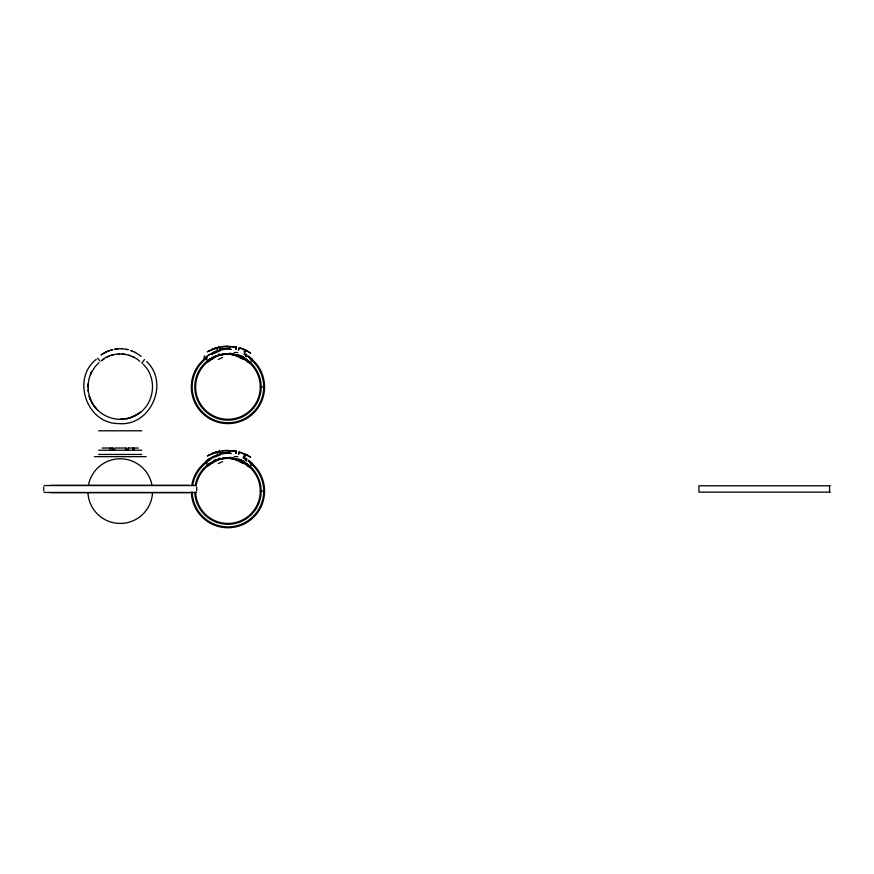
<?xml version="1.0" encoding="UTF-8"?>
<svg xmlns="http://www.w3.org/2000/svg" width="874" height="874" viewBox="0 0 874 874"><rect width="100%" height="100%" fill="white"/><g stroke="black" fill="none" stroke-linecap="round" stroke-linejoin="round"><path stroke-width="1.31" d="M87.946 386.985L88.034 383.937L88.241 391.366M43.733 487.091L43.733 490.915M196.716 490.915L196.716 487.091M87.99 385.325L89.093 378.453L91.53 372.062L90.251 374.99M252.389 359.695L249.603 362.907L249.997 363.355M251.417 363.518L250.117 362.295L249.964 363.322M128.216 349.709L127.495 349.534M235.871 349.229L236.45 347.142L235.925 349.239M235.871 453.355L236.439 451.279L234.603 450.929M235.925 453.366L236.373 451.257M238.515 349.873C237.357 344.05 251.778 354.123 245.539 350.223L250.685 353.151L248.38 351.709M238.515 454.01L239.094 451.934L247.735 455.485L239.301 451.989M238.788 349.95L239.389 347.885M238.788 454.087L239.389 452.022M251.865 359.585L252.193 359.531M251.909 463.602L252.236 464.75M243.988 351.883L244.884 349.917L239.301 347.852M243.092 457.976L244.884 454.054M244.065 354.298L245.965 350.43L244.884 349.917M244.065 458.435L245.965 454.556M90.994 373.285L94.993 366.84L98.98 362.666M250.062 362.393L243.322 357.149M249.702 466.956L248.435 465.012L243.005 461.101M142.309 363.355L141.916 362.907L144.505 359.531M251.548 464.236L250.117 466.432L251.417 467.656M251.646 359.968L248.653 357.335M205.488 462.98L212.666 457.856L220.445 454.808M207.007 465.427L210.426 462.685M96.304 359.29C71.165 378.781 86.734 423.912 118.635 423.573C150.514 426.807 169.818 383.096 146.57 361.497M205.652 357.379L207.848 355.609M205.652 461.516L212.743 456.654L220.477 453.715M205.893 358.089L207.52 360.831A33.179 33.179 0 0 1 260.594 381.042A33.179 33.179 0 0 1 218.063 418.657A33.179 33.179 0 0 1 204.494 363.529A33.037 33.037 0 0 1 207.52 360.842L210.426 358.548M207.717 361.115L207.673 360.7M208.154 361.574L217.407 355.915A28.667 28.667 0 0 1 227.95 353.795L228.977 353.904M207.619 464.892L208.187 464.4M140.638 412.08L138.037 414.047C154.785 403.668 157.582 377.765 143.194 364.207M210.219 464.061L207.75 465.886M208.296 361.454L210.11 360.001M208.58 465.339L217.407 460.052M208.755 361.06L209.673 360.339M208.755 465.197L209.673 464.465M207.75 361.76L208.329 361.301M97.68 358.143L100.062 361.137M101.603 360.634C112.09 350.889 130.827 352.659 139.698 361.257M101.723 360.536L103.973 358.908M196.355 484.327A32.316 32.316 0 0 1 208.143 465.58L208.613 465.219M207.236 356.079L213.617 352.069L220.477 349.578M205.587 357.979L206.067 358.34M208.241 361.377L208.143 361.443A32.316 32.316 0 0 0 204.592 409.316A32.316 32.316 0 0 0 252.575 407.918A32.316 32.316 0 0 0 246.228 360.328M207.236 460.216L208.023 459.615M209.957 360.121L210.842 359.476M208.023 355.478L209.279 354.593M210.339 463.963L212.458 462.543M208.318 459.396L209.279 458.73M210.579 359.651L212.458 358.406M210.579 463.788C219.024 457.463 230.944 456.141 240.426 460.893M211.016 359.356C219.418 353.26 231.107 352.091 240.426 356.756M137.95 414.036L135.186 415.718L139.316 413.096M101.821 354.44L101.067 354.953L102.389 354.068M102.083 354.265L106.552 351.774M102.553 353.959L103.198 353.566M103.34 353.478L104.05 353.074M208.034 351.424L207.28 351.851L213.496 348.89L220.15 347L220.565 349.119M208.034 455.562L207.313 455.977L216.271 452.087M104.301 352.932L105.525 352.277M133.646 416.406L129.297 418.078L136.541 414.899M208.493 351.173L217.855 347.513L211.606 349.655L213.584 348.857M208.504 455.299L213.584 452.994M214.272 460.347L214.938 460.019M212.021 354.21L211.421 354.505L220.445 350.671M107.327 356.985L107.95 356.679M132.182 417.095L135.109 415.696M105.929 352.069L107.666 351.282M106.65 351.73L106.038 352.014M216.086 356.472L216.282 356.384A20.801 13.7 3.9 0 1 237.073 355.816M216.086 460.609L216.282 460.522A20.801 13.7 3.9 0 1 237.073 459.942M106.945 351.599L109.6 350.529M108.595 356.384L109.217 356.122M211.606 453.792L220.15 451.137L220.565 453.256M211.584 349.666L214.676 348.464M107.884 351.195L108.737 350.845M213.485 348.89L211.683 349.622L219.265 347.186L219.713 349.294M213.485 453.027L211.584 453.803L219.265 451.323L219.713 453.42M108.846 350.813L112.134 349.753M213.966 348.715L217.855 347.513M214.032 452.83L214.731 452.579M214.403 348.562L217.08 347.721M214.403 452.699L217.08 451.858M218.314 354.473L219.735 354.014M218.314 458.61L219.735 458.151M111.151 355.39L113.183 354.789M129.155 418.056L126.337 418.788L130.663 417.586M111.566 349.906L110.703 350.245M216.249 452.098L217.855 451.65M216.96 347.754L219.265 347.186M216.96 451.891L219.265 451.323M111.85 349.829L112.877 349.753M218.063 347.47L220.15 347M218.063 451.596L220.15 451.137M127.648 418.449L123.31 419.225M114.647 349.447L115.892 348.999M114.997 349.13L118.056 348.77M222.335 348.813L222.018 346.683L224.148 346.432M222.335 452.951L222.018 450.82L224.148 450.558M222.018 346.683L227.426 346.257M222.018 450.82L227.426 450.394M116.067 348.966L117.05 348.846M123.168 419.17L120.262 419.367L124.654 419.007M117.138 348.846L121.595 348.715M118.285 353.948L119.039 353.915M225.284 346.344L236.308 347.12M225.284 450.471L236.308 451.246M121.705 419.269C110.517 419.87 99.363 414.09 93.201 404.76L96.26 408.628M260.299 386.985L264.549 386.985M98.675 430.795L141.763 430.795M102.16 448.034L113.063 448.034L113.063 450.186M126.02 448.034L114.56 448.034L114.56 450.186M138.289 448.034L128.172 448.034L128.172 450.186M98.675 450.23L141.763 450.23M98.675 454.447L141.763 454.447M94.37 456.643L146.078 456.643M50.965 485.343L189.483 485.343M44.126 485.551L196.311 485.551M830.3 485.791L698.96 485.791L698.96 492.149L830.3 492.149M260.299 491.122L264.549 491.122M44.137 492.455L196.311 492.455M50.954 492.652L189.483 492.652M227.95 458.02L229.043 458.042M121.508 348.704L126.752 349.36M122.141 353.948L123.682 354.09M124.447 354.199L125.211 354.32M234.603 346.792L236.373 347.131M126.435 349.305L127.812 349.6M128.915 355.237L129.625 355.478M130.86 350.507L131.919 350.9M237.313 355.478L238.012 355.729M131.024 350.561L135.514 352.539M238.515 354.811L241.344 356.068M238.515 458.948L241.344 460.205M240 356.559L244.349 358.985M240 460.685L245.933 464.236M132.356 356.581L133.012 356.887M245.933 350.408L247.418 351.173M135.077 352.309L141.238 356.286M247.276 455.234L245.539 454.36L248.041 455.649M133.646 357.204L134.268 357.532M245.048 458.937L245.889 459.385M247.418 455.31L250.685 457.277L248.413 455.867M242.262 357.706L245.321 359.662M242.262 461.843L245.091 463.624M243.627 358.515L249.429 363.114M243.627 462.652L244.294 463.089M245.66 353.97L246.839 354.746M245.66 458.096L246.839 458.872M245.681 355.183L246.872 355.991M245.681 459.309L246.872 460.117M244.567 359.127L246.064 360.208M244.567 463.264L249.429 467.251M207.903 465.405L207.575 465.055A33.037 33.037 0 0 0 204.483 467.656M245.627 359.88L248.719 362.448M245.627 464.018L248.719 466.574M248.609 356.035L252.062 359.05M248.609 460.172L252.105 463.231M248.653 461.472L251.723 464.225M250.04 466.508L250.63 467.098M95.157 407.426L97.407 409.84M93.212 404.673L91.53 401.909L94.163 406.039M206.22 462.707L207.52 464.968A33.179 33.179 0 0 1 209.454 463.57M91.552 401.832L90.153 398.905L92.349 403.264M90.219 398.883L89.17 396.02L90.841 400.368M89.661 397.386L88.034 390.033M216.697 347.83L217.287 349.906M216.697 451.967L217.287 454.032M829.568 485.791L829.568 492.149M133.984 448.034L133.984 450.186M133.045 448.034L133.045 450.186M128.347 448.034L128.412 450.186M112.353 448.034L112.353 450.186M110.255 448.034L110.255 450.186M152.458 493.428A32.316 32.316 0 0 1 120.219 523.439A32.316 32.316 0 0 1 87.99 493.428M88.645 484.251A32.316 32.316 0 0 1 151.803 484.251M240.929 460.882A21.511 10.772 10.5 0 1 242.513 461.723M218.249 463.646A21.358 4.687 -22.2 0 1 222.586 461.581M220.39 459.254A21.741 14.476 -0.3 0 1 237.99 459.658M241.595 460.052A22.779 11.908 10.7 0 1 243.267 460.969M245.048 459.986A21.031 4.938 26.1 0 1 246.752 461.177M230.518 458.238A24.581 10.696 16 0 1 240.721 462.073M220.226 454.349A23.729 18.441 2.1 0 1 231.348 453.508M245.037 458.752A20.495 4.687 25.6 0 1 246.708 459.888M229.775 457.288A24.789 10.674 15.8 0 1 240.525 461.133M220.259 453.235A24.232 18.813 2.1 0 1 230.244 452.328M222.804 458.61A24.527 10.619 -11.7 0 1 224.531 458.162M234.123 456.72A24.527 10.619 -11.7 0 1 237.772 456.643M250.237 463.144A35.768 35.768 0 0 1 243.955 523.1A35.768 35.768 0 0 1 192.204 492.193M192.63 485.474A35.768 35.768 0 0 1 207.477 461.8M213.037 461.483A33.179 33.179 0 0 1 259.381 480.482A33.179 33.179 0 0 1 234.112 523.723A33.179 33.179 0 0 1 194.815 492.685M195.219 485.671A33.179 33.179 0 0 1 204.494 467.656M249.298 461.363A36.632 36.632 0 0 1 245.168 523.45A36.632 36.632 0 0 1 191.34 492.215M191.777 485.343A36.632 36.632 0 0 1 209.618 459.407M246.228 464.465A32.316 32.316 0 0 1 243.442 519.484A32.316 32.316 0 0 1 195.645 492.084M245.048 463.974A11.133 3.387 33.2 0 1 245.332 464.181M239.968 461.822A30.077 27.4 22.8 0 1 243.059 463.515M228.966 458.304A28.908 28.471 14 0 1 239.869 460.969M217.386 459.986A28.667 28.667 0 0 1 227.95 457.932M212.043 461.898A30.262 29.727 -14.7 0 1 215.758 459.888M227.437 450.547A27.487 18.179 1.9 0 1 234.549 451.082M250.237 359.017A35.768 35.768 0 0 1 253.657 411.851A35.768 35.768 0 0 1 200.725 410.179A35.768 35.768 0 0 1 207.477 357.663M247.877 356.253A36.632 36.632 0 0 1 255.874 410.682A36.632 36.632 0 0 1 200.867 411.643A36.632 36.632 0 0 1 206.963 356.963M245.048 359.848A11.133 3.387 33.2 0 1 245.332 360.044M239.968 357.684A30.077 27.4 22.8 0 1 243.059 359.378M228.966 354.167A28.908 28.471 14 0 1 239.869 356.832M212.043 357.761A30.262 29.727 -14.7 0 1 215.758 355.762M204.527 358.941A17.6 5.124 -19.1 0 1 204.811 355.849M240.929 356.745A21.511 10.772 10.5 0 1 242.513 357.586M245.037 354.615A20.495 4.687 25.6 0 1 246.708 355.751M229.775 353.151A24.789 10.674 15.8 0 1 240.525 356.996M220.259 349.108A24.232 18.813 2.1 0 1 230.244 348.191M222.804 354.473A24.527 10.619 -11.7 0 1 224.531 354.036M234.123 352.583A24.527 10.619 -11.7 0 1 237.772 352.506M218.249 359.52A21.358 4.687 -22.2 0 1 222.586 357.444M220.39 355.117A21.741 14.476 -0.3 0 1 237.99 355.521M241.595 355.915A22.779 11.908 10.7 0 1 243.267 356.832M245.048 355.849A21.031 4.938 26.1 0 1 246.752 357.04M230.518 354.101A24.581 10.696 16 0 1 240.721 357.947M220.226 350.212A23.729 18.441 2.1 0 1 231.348 349.371M227.437 346.41A27.487 18.179 1.9 0 1 234.549 346.945M125.954 450.186L125.954 448.034L125.911 450.186"/></g></svg>
